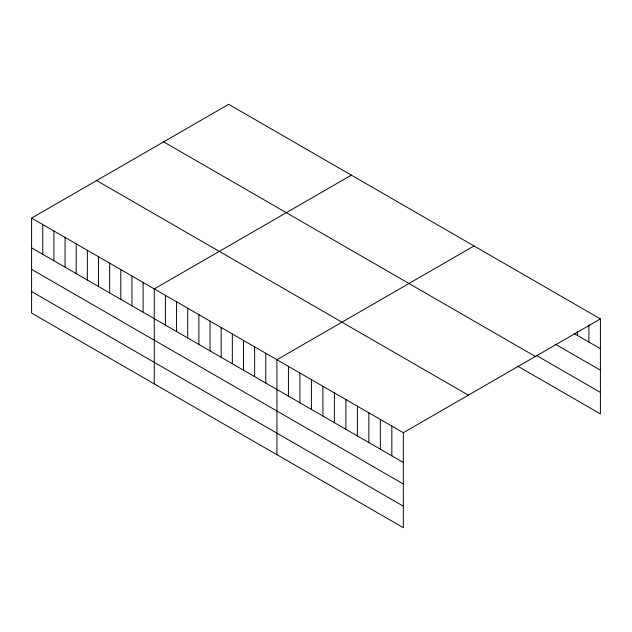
<?xml version="1.0" encoding="UTF-8"?>
<svg xmlns="http://www.w3.org/2000/svg" width="632" height="632" viewBox="0 0 632 632"><rect width="100%" height="100%" fill="white"/><g stroke="black" fill="none" stroke-linecap="round" stroke-linejoin="round"><path stroke-width="0.95" d="M31.6 218.095L403.327 432.707L403.327 527.688L31.6 313.077L31.6 218.095L228.673 104.312L600.4 318.923L600.4 413.905L517.513 366.054M351.345 175.135L154.271 288.919L154.271 383.901M474.016 245.959L276.935 359.734L276.935 454.716M403.327 432.707L600.4 318.923M574.14 333.522L600.4 348.682M555.259 344.148L600.4 370.21M536.386 355.429L600.4 392.385M163.641 141.86L535.367 356.472M96.633 180.547L468.359 395.158M31.6 247.855L403.327 462.466M31.6 269.374L403.327 483.986M31.6 291.55L403.327 506.161M588.913 324.769L588.913 342.054M577.419 331.579L577.419 335.418M391.832 426.071L391.832 455.83M380.346 419.443L380.346 449.202M368.851 412.807L368.851 442.566M357.364 406.171L357.364 435.93M345.878 399.543L345.878 429.302M334.383 392.907L334.383 422.666M322.897 386.271L322.897 416.03M311.41 379.635L311.41 409.402M299.916 373.006L299.916 402.766M288.429 366.37L288.429 396.13M265.788 353.296L265.788 383.063M254.633 346.857L254.633 376.625M243.486 340.419L243.486 370.186M232.331 333.98L232.331 363.748M221.176 327.55L221.176 357.309M210.029 321.111L210.029 350.871M198.875 314.673L198.875 344.432M187.728 308.234L187.728 337.994M176.573 301.796L176.573 331.555M165.418 295.357L165.418 325.117M143.116 282.48L143.116 312.24M131.962 276.042L131.962 305.801M120.815 269.603L120.815 299.363M109.66 263.165L109.66 292.924M98.513 256.726L98.513 286.486M87.358 250.288L87.358 280.047M76.203 243.849L76.203 273.609M65.056 237.411L65.056 267.17M53.902 230.972L53.902 260.732M42.755 224.534L42.755 254.293"/></g></svg>
